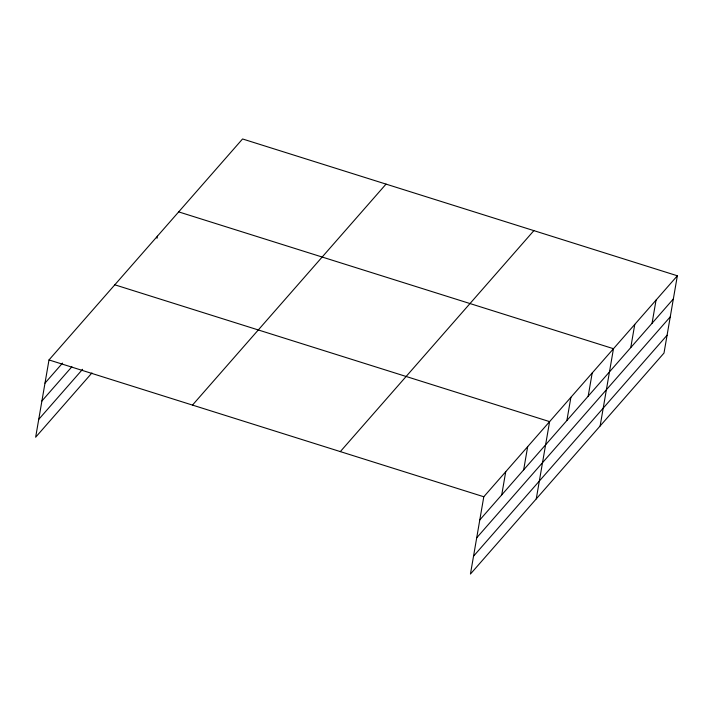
<?xml version="1.0" encoding="UTF-8"?>
<svg xmlns="http://www.w3.org/2000/svg" width="713" height="713" viewBox="0 0 713 713"><rect width="100%" height="100%" fill="white"/><g stroke="black" fill="none" stroke-linecap="round" stroke-linejoin="round"><path stroke-width="1.07" d="M677.35 275.779L483.797 496.756L470.446 574.036L663.999 353.06L677.35 275.779L242.554 138.964L49.001 359.94L35.65 437.221L91.95 372.935M157.02 238.302L157.386 236.19M501.729 494.902L505.731 471.712M523.663 469.858L527.673 446.668M536.256 498.904L549.607 421.624L114.811 284.808M566.888 420.51L570.899 397.319M588.18 396.205L592.191 373.006M600.132 425.982L613.474 348.702L178.678 211.886M630.764 347.587L634.766 324.397M652.056 323.283L656.058 300.093M44.99 383.131L62.539 363.095M41.907 400.982L71.888 366.758M38.734 419.369L82.601 369.281M192.483 405.091L386.036 184.114M340.315 451.605L533.868 230.638M479.787 519.946L673.339 298.979M476.712 537.798L670.265 316.83M473.53 556.185L667.083 335.217M49.001 359.94L483.797 496.756"/></g></svg>
